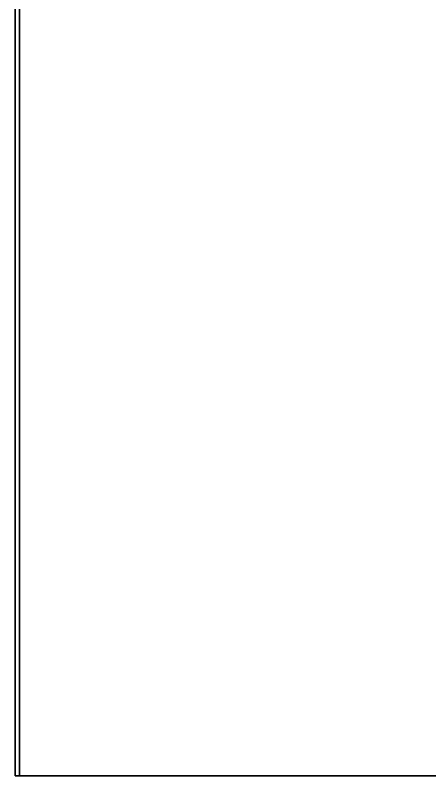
# Model space of a CAD drawing. Extents: x 20.4 to 35.8, y 9 to 15.3.
# Drawn here: x 20.445 to 21.202, y 9 to 10.388 of the extents above; entities that cross this region are included whole.
import ezdxf

# ---------------------------------------------------------------- set-up
doc = ezdxf.new("R2010")
doc.units = 0
doc.header["$MEASUREMENT"] = 0
doc.layers.add('DLXFURN', color=5, linetype='Continuous')
doc.layers.add('DLXSCENE', color=7, linetype='Continuous')

# ---------------------------------------------------------------- blocks, each defined once
blk = doc.blocks.new('*U5')
for p, q in [((-3, 1.4493), (-3, 0)), ((-3, 0), (-3, 1.4493)), ((-3, 1.4493), (-3, 0)), ((-3, 0), (-3, 1.4493)), ((-3, 0), (-3, 0)), ((-3, 0), (-0.0002, 0)), ((-0.0002, 0), (-3, 0))]:
    blk.add_line(p, q)
blk = doc.blocks.new('*U7')
for p, q in [((20.4447, 9), (20.4447, 14.929)), ((20.4447, 14.929), (20.4447, 9)), ((20.4447, 9), (20.4447, 9)), ((20.4447, 9), (23.4524, 9)), ((23.4524, 9), (20.4447, 9)), ((20.4447, 9), (20.4447, 9))]:
    blk.add_line(p, q)
blk = doc.blocks.new('*U8')
for p, q in [((20.4447, 9), (20.4447, 14.929)), ((23.4524, 9), (20.4447, 9))]:
    blk.add_line(p, q)
blk = doc.blocks.new('*U9')
for p, q in [((20.4447, 14.929), (20.4447, 9)), ((20.4447, 9), (23.4524, 9))]:
    blk.add_line(p, q)

msp = doc.modelspace()

# ---------------------------------------------------------------- block references
at = {"layer": 'DLXFURN'}
msp.add_blockref('*U5', (23.4526, 9), dxfattribs=at)
at = {"layer": 'DLXSCENE'}
for name in ['*U7', '*U8', '*U9']:
    msp.add_blockref(name, (0, 0), dxfattribs=at)

doc.saveas('drawing.dxf')
